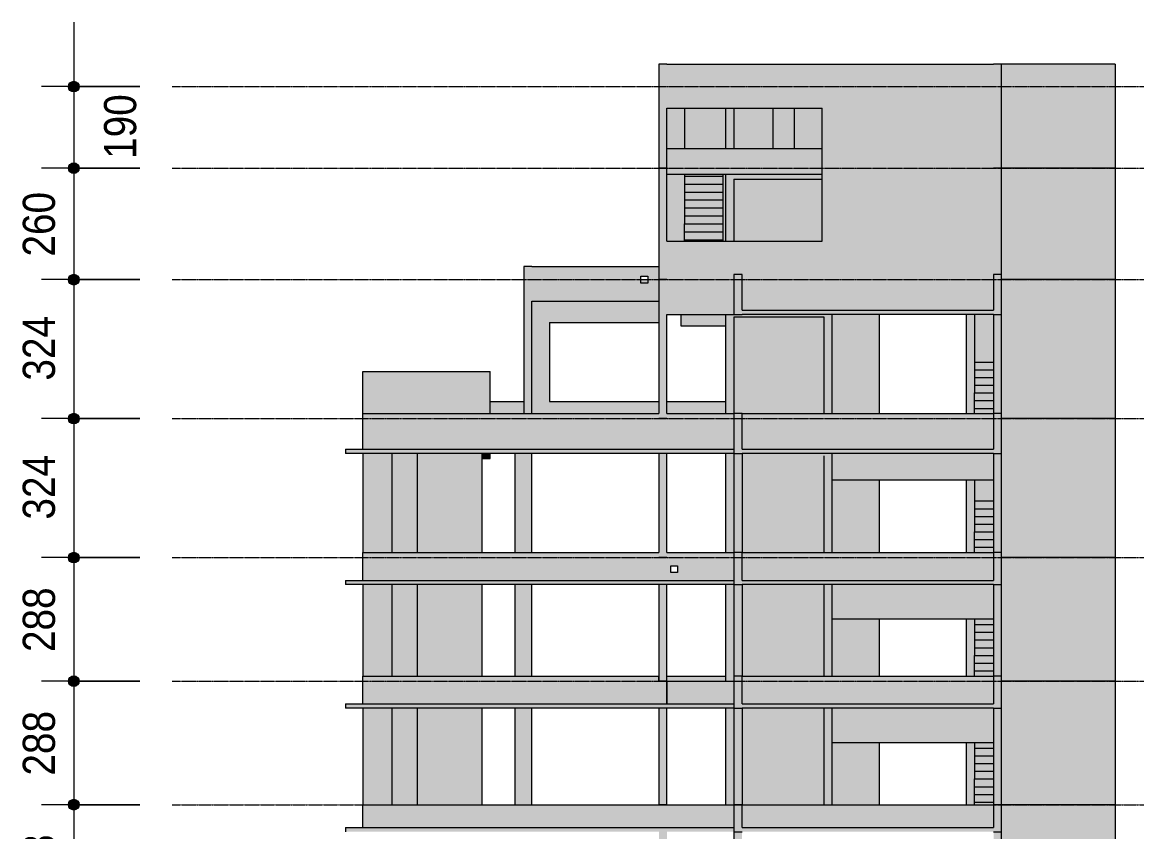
# Model space of a CAD drawing. Header units: centimetres. Extents: x -1095 to 23421, y -520 to 84300.
# Drawn here: x 12501 to 15098, y 82266 to 84153 of the extents above; entities that cross this region are included whole.
import ezdxf

# ---------------------------------------------------------------- set-up
doc = ezdxf.new("R2010")
doc.units = ezdxf.units.CM
doc.linetypes.add('Centro', pattern=[3.175, 0.635, -0.47625, 1.5875, -0.47625])
for name, color, linetype, lineweight in [('A-ANNO-DIMS', 7, 'Continuous', 9), ('A-ANNO-DIMS-500', 7, 'Continuous', 9), ('A-FLOR', 7, 'Continuous', 9), ('A-FLOR-LEVL', 7, 'Continuous', 9), ('S-BEAM', 7, 'Continuous', 9), ('S-COLS', 7, 'Continuous', 9), ('S-STRS', 7, 'Continuous', 9)]:
    doc.layers.add(name, color=color, linetype=linetype, lineweight=lineweight)
doc.styles.add('Fira Sans_4', font='', dxfattribs={"width": 0.9, "height": 75})
doc.styles.get('Fira Sans_4').set_extended_font_data('Fira Sans')
doc.dimstyles.new('PED_R80_1_5mm_ACIMA_As_ESQ__R00_5', dxfattribs={"dimscale": 30.48, "dimtxt": 102.298456, "dimasz": 3.28084, "dimexe": 2.46063, "dimexo": 2.46063, "dimgap": 0.492126, "dimtad": 1, "dimdec": 1, "dimrnd": 0.5, "dimdsep": 46, "dimtxsty": 'Fira Sans_4', "dimblk1": 'DOTSMALL', "dimblk2": 'DOTSMALL', "dimsah": 1, "dimcen": 0.09, "dimdle": 4.92126, "dimazin": 0, "dimtfac": 1, "dimtdec": 4, "dimtix": 1, "dimtmove": 2, "dimatfit": 3, "dimfxl": 1, "dimtvp": 1, "dimtolj": 1, "dimtzin": 0, "dimarcsym": 2})
doc.dimstyles.new('PED_R80_1_5mm_ACIMA_As_ESQ__R00_6', dxfattribs={"dimscale": 30.48, "dimtxt": 102.298456, "dimasz": 3.28084, "dimexe": 2.46063, "dimexo": 2.46063, "dimgap": 0.492126, "dimtad": 1, "dimdec": 1, "dimrnd": 0.5, "dimdsep": 46, "dimtxsty": 'Fira Sans_4', "dimblk1": 'DOTSMALL', "dimblk2": 'DOTSMALL', "dimsah": 1, "dimcen": 0.09, "dimdle": 4.92126, "dimazin": 0, "dimtfac": 1, "dimtdec": 4, "dimtix": 1, "dimtmove": 0, "dimatfit": 3, "dimfxl": 1, "dimtvp": 1, "dimtolj": 1, "dimtzin": 0, "dimarcsym": 2})

# ---------------------------------------------------------------- blocks, each defined once
blk = doc.blocks.new('DIMBLOCK331-CT501 - CORTE ESQ_ ATC')
at = {"layer": 'A-ANNO-DIMS-500', "true_color": 0x000032}
h = blk.add_hatch(color=178, dxfattribs=at)
edge = h.paths.add_edge_path(flags=0)
edge.add_arc((12621.2, 84003), 12.5, 0, 360)
h = blk.add_hatch(color=178, dxfattribs=at)
edge = h.paths.add_edge_path(flags=0)
edge.add_arc((12621.2, 83813), 12.5, 0, 360)
at = {"layer": 'A-ANNO-DIMS-500', "color": 178, "true_color": 0x000032}
for p, q in [((12621.2, 84153), (12621.2, 83813)), ((12775.5, 84003), (12546.2, 84003)), ((12621.2, 84003), (12775.5, 84003)), ((12775.5, 83813), (12546.2, 83813)), ((12621.2, 83813), (12775.5, 83813))]:
    blk.add_line(p, q, dxfattribs=at)
for centre in [(12621.2, 84003), (12621.2, 83813)]:
    blk.add_circle(centre, 12.5, dxfattribs=at)
at = {"layer": 'A-ANNO-DIMS-500', "color": 0, "insert": (12691.7, 83834.6), "char_height": 75, "width": 176.268, "attachment_point": 1, "rotation": 90, "line_spacing_factor": 1.049215, "style": 'Fira Sans_4'}
blk.add_mtext('190', dxfattribs=at)
blk = doc.blocks.new('_DotSmall')
at = {"color": 0, "linetype": 'ByBlock', "const_width": 0.5}
blk.add_lwpolyline([(-0.0625, 0, 1), (0.0625, 0, 1)], format="xyb", close=True, dxfattribs=at)
blk = doc.blocks.new('DIMBLOCK332-CT501 - CORTE ESQ_ ATC')
at = {"layer": 'A-ANNO-DIMS-500', "true_color": 0x000032}
h = blk.add_hatch(color=178, dxfattribs=at)
edge = h.paths.add_edge_path(flags=0)
edge.add_arc((12621.2, 83813), 12.5, 0, 360)
h = blk.add_hatch(color=178, dxfattribs=at)
edge = h.paths.add_edge_path(flags=0)
edge.add_arc((12621.2, 83553), 12.5, 0, 360)
at = {"layer": 'A-ANNO-DIMS-500', "color": 178, "true_color": 0x000032}
for p, q in [((12775.5, 83813), (12546.2, 83813)), ((12621.2, 83813), (12621.2, 83553)), ((12621.2, 83813), (12775.5, 83813)), ((12775.5, 83553), (12546.2, 83553)), ((12621.2, 83553), (12775.5, 83553))]:
    blk.add_line(p, q, dxfattribs=at)
for centre in [(12621.2, 83813), (12621.2, 83553)]:
    blk.add_circle(centre, 12.5, dxfattribs=at)
at = {"layer": 'A-ANNO-DIMS-500', "color": 0, "insert": (12502.3, 83606.9), "char_height": 75, "width": 182.563, "attachment_point": 1, "rotation": 90, "line_spacing_factor": 1.049215, "style": 'Fira Sans_4'}
blk.add_mtext('260', dxfattribs=at)
blk = doc.blocks.new('DIMBLOCK333-CT501 - CORTE ESQ_ ATC')
at = {"layer": 'A-ANNO-DIMS-500', "true_color": 0x000032}
h = blk.add_hatch(color=178, dxfattribs=at)
edge = h.paths.add_edge_path(flags=0)
edge.add_arc((12621.2, 83553), 12.5, 0, 360)
h = blk.add_hatch(color=178, dxfattribs=at)
edge = h.paths.add_edge_path(flags=0)
edge.add_arc((12621.2, 83229), 12.5, 0, 360)
at = {"layer": 'A-ANNO-DIMS-500', "color": 178, "true_color": 0x000032}
for p, q in [((12775.5, 83553), (12546.2, 83553)), ((12621.2, 83553), (12621.2, 83229)), ((12621.2, 83553), (12775.5, 83553)), ((12775.5, 83229), (12546.2, 83229)), ((12621.2, 83229), (12775.5, 83229))]:
    blk.add_line(p, q, dxfattribs=at)
for centre in [(12621.2, 83553), (12621.2, 83229)]:
    blk.add_circle(centre, 12.5, dxfattribs=at)
at = {"layer": 'A-ANNO-DIMS-500', "color": 0, "insert": (12502.3, 83317.6), "char_height": 75, "width": 176.268, "attachment_point": 1, "rotation": 90, "line_spacing_factor": 1.049215, "style": 'Fira Sans_4'}
blk.add_mtext('324', dxfattribs=at)
blk = doc.blocks.new('DIMBLOCK334-CT501 - CORTE ESQ_ ATC')
at = {"layer": 'A-ANNO-DIMS-500', "true_color": 0x000032}
h = blk.add_hatch(color=178, dxfattribs=at)
edge = h.paths.add_edge_path(flags=0)
edge.add_arc((12621.2, 83229), 12.5, 0, 360)
h = blk.add_hatch(color=178, dxfattribs=at)
edge = h.paths.add_edge_path(flags=0)
edge.add_arc((12621.2, 82905), 12.5, 0, 360)
at = {"layer": 'A-ANNO-DIMS-500', "color": 178, "true_color": 0x000032}
for p, q in [((12775.5, 83229), (12546.2, 83229)), ((12621.2, 83229), (12621.2, 82905)), ((12621.2, 83229), (12775.5, 83229)), ((12775.5, 82905), (12546.2, 82905)), ((12621.2, 82905), (12775.5, 82905))]:
    blk.add_line(p, q, dxfattribs=at)
for centre in [(12621.2, 83229), (12621.2, 82905)]:
    blk.add_circle(centre, 12.5, dxfattribs=at)
at = {"layer": 'A-ANNO-DIMS-500', "color": 0, "insert": (12502.3, 82993.6), "char_height": 75, "width": 176.268, "attachment_point": 1, "rotation": 90, "line_spacing_factor": 1.049215, "style": 'Fira Sans_4'}
blk.add_mtext('324', dxfattribs=at)
blk = doc.blocks.new('DIMBLOCK335-CT501 - CORTE ESQ_ ATC')
at = {"layer": 'A-ANNO-DIMS-500', "true_color": 0x000032}
h = blk.add_hatch(color=178, dxfattribs=at)
edge = h.paths.add_edge_path(flags=0)
edge.add_arc((12621.2, 82905), 12.5, 0, 360)
h = blk.add_hatch(color=178, dxfattribs=at)
edge = h.paths.add_edge_path(flags=0)
edge.add_arc((12621.2, 82617), 12.5, 0, 360)
at = {"layer": 'A-ANNO-DIMS-500', "color": 178, "true_color": 0x000032}
for p, q in [((12775.5, 82905), (12546.2, 82905)), ((12621.2, 82905), (12621.2, 82617)), ((12621.2, 82905), (12775.5, 82905)), ((12775.5, 82617), (12546.2, 82617)), ((12621.2, 82617), (12775.5, 82617))]:
    blk.add_line(p, q, dxfattribs=at)
for centre in [(12621.2, 82905), (12621.2, 82617)]:
    blk.add_circle(centre, 12.5, dxfattribs=at)
at = {"layer": 'A-ANNO-DIMS-500', "color": 0, "insert": (12502.3, 82684.9), "char_height": 75, "width": 182.563, "attachment_point": 1, "rotation": 90, "line_spacing_factor": 1.049215, "style": 'Fira Sans_4'}
blk.add_mtext('288', dxfattribs=at)
blk = doc.blocks.new('DIMBLOCK336-CT501 - CORTE ESQ_ ATC')
at = {"layer": 'A-ANNO-DIMS-500', "true_color": 0x000032}
h = blk.add_hatch(color=178, dxfattribs=at)
edge = h.paths.add_edge_path(flags=0)
edge.add_arc((12621.2, 82617), 12.5, 0, 360)
h = blk.add_hatch(color=178, dxfattribs=at)
edge = h.paths.add_edge_path(flags=0)
edge.add_arc((12621.2, 82329), 12.5, 0, 360)
at = {"layer": 'A-ANNO-DIMS-500', "color": 178, "true_color": 0x000032}
for p, q in [((12775.5, 82617), (12546.2, 82617)), ((12621.2, 82617), (12621.2, 82329)), ((12621.2, 82617), (12775.5, 82617)), ((12775.5, 82329), (12546.2, 82329)), ((12621.2, 82329), (12775.5, 82329))]:
    blk.add_line(p, q, dxfattribs=at)
for centre in [(12621.2, 82617), (12621.2, 82329)]:
    blk.add_circle(centre, 12.5, dxfattribs=at)
at = {"layer": 'A-ANNO-DIMS-500', "color": 0, "insert": (12502.3, 82396.9), "char_height": 75, "width": 182.563, "attachment_point": 1, "rotation": 90, "line_spacing_factor": 1.049215, "style": 'Fira Sans_4'}
blk.add_mtext('288', dxfattribs=at)
blk = doc.blocks.new('DIMBLOCK337-CT501 - CORTE ESQ_ ATC')
at = {"layer": 'A-ANNO-DIMS-500', "true_color": 0x000032}
h = blk.add_hatch(color=178, dxfattribs=at)
edge = h.paths.add_edge_path(flags=0)
edge.add_arc((12621.2, 82329), 12.5, 0, 360)
h = blk.add_hatch(color=178, dxfattribs=at)
edge = h.paths.add_edge_path(flags=0)
edge.add_arc((12621.2, 82041), 12.5, 0, 360)
at = {"layer": 'A-ANNO-DIMS-500', "color": 178, "true_color": 0x000032}
for p, q in [((12775.5, 82329), (12546.2, 82329)), ((12621.2, 82329), (12621.2, 82041)), ((12621.2, 82329), (12775.5, 82329)), ((12775.5, 82041), (12546.2, 82041)), ((12621.2, 82041), (12775.5, 82041))]:
    blk.add_line(p, q, dxfattribs=at)
for centre in [(12621.2, 82329), (12621.2, 82041)]:
    blk.add_circle(centre, 12.5, dxfattribs=at)
at = {"layer": 'A-ANNO-DIMS-500', "color": 0, "insert": (12502.3, 82108.9), "char_height": 75, "width": 182.563, "attachment_point": 1, "rotation": 90, "line_spacing_factor": 1.049215, "style": 'Fira Sans_4'}
blk.add_mtext('288', dxfattribs=at)

msp = doc.modelspace()

# ---------------------------------------------------------------- hatches: boundary and pattern name
at = {"layer": 'A-FLOR', "true_color": 0xc0c0c0}
for points in [[(14470.18, 83472), (14764.74, 83472), (14764.74, 83482), (14178.74, 83482), (14178.74, 83472), (14369.24, 83472)], [(13294.74, 83148), (14159.74, 83148), (14159.24, 83158), (13254.74, 83158), (13254.74, 83148)], [(14733.02, 83148), (14764.74, 83148), (14764.74, 83158), (14178.74, 83158), (14178.74, 83148), (14566.43, 83148)], [(13254.74, 82842), (14159.74, 82842), (14159.24, 82852), (13254.74, 82852)], [(14178.74, 82842), (14764.74, 82842), (14764.74, 82852), (14178.74, 82852)], [(13254.74, 82554), (14159.74, 82554), (14159.24, 82564), (13254.74, 82564), (13254.74, 82556.37)], [(14733.02, 82554), (14764.74, 82554), (14764.74, 82564), (14178.74, 82564), (14178.74, 82554), (14618.16, 82554)], [(13415.7, 82266), (14159.74, 82266), (14159.24, 82276), (13254.74, 82276), (13254.74, 82266), (13321.6, 82266)], [(14764.74, 82266), (14764.74, 82276), (14178.74, 82276), (14178.74, 82266), (14733.02, 82266)]]:
    msp.add_hatch(color=9, dxfattribs=at).paths.add_polyline_path(points, flags=0)
at = {"layer": 'S-BEAM', "true_color": 0xff8040}
for points in [[(14365.24, 83953), (14365.24, 84055), (14003.74, 84055), (14003.74, 83953), (14356.64, 83953)], [(14159.24, 83787), (14365.24, 83787), (14365.24, 83799), (14159.24, 83799)]]:
    msp.add_hatch(color=11, dxfattribs=at).paths.add_polyline_path(points, flags=0)
at = {"layer": 'S-BEAM', "true_color": 0xc0c0c0}
for points in [[(14764.74, 83482), (14764.74, 84055), (14365.24, 84055), (14365.24, 83482), (14733.02, 83482)], [(14356.64, 83799), (14365.24, 83799), (14365.24, 83859), (14003.74, 83859), (14003.74, 83799), (14345.04, 83799)], [(14044.74, 83472), (14159.74, 83472), (14159.74, 83565), (14178.74, 83565), (14178.74, 83482), (14365.24, 83482), (14365.24, 83643), (14003.74, 83643), (14003.74, 83472)], [(14168.45, 83472), (14178.74, 83472), (14178.74, 83565), (14159.74, 83565), (14159.74, 83472)], [(14783.74, 83472), (14783.74, 83565), (14764.74, 83565), (14764.74, 83472)], [(14036.24, 83445), (14140.24, 83445), (14140.24, 83472), (14036.24, 83472)], [(14369.24, 83466), (14368.91, 83472), (14159.24, 83471.74), (14159.74, 83466), (14365.24, 83466)], [(13313.74, 83241), (13313.74, 83339), (13294.74, 83339), (13294.74, 83241)], [(13544.62, 83241), (13591.74, 83241), (13591.74, 83339), (13313.74, 83339), (13313.74, 83241), (13509.79, 83241)], [(13669.74, 83241), (13669.74, 83269), (13591.74, 83269), (13591.74, 83241), (13660.61, 83241)], [(13980.27, 83158), (13984.74, 83158), (13984.74, 83241), (13294.74, 83241), (13294.74, 83158), (13603.89, 83158)], [(14159.74, 83158), (14159.24, 83241), (14003.74, 83241), (14003.74, 83158), (14159.24, 83158)], [(14168.45, 83148), (14178.74, 83148), (14178.74, 83241), (14159.74, 83241), (14159.74, 83148)], [(14490.64, 83158), (14764.74, 83158), (14764.74, 83241), (14178.74, 83241), (14178.74, 83158), (14356.64, 83158)], [(14764.74, 83148), (14783.74, 83148), (14783.74, 83241), (14764.74, 83241), (14764.74, 83158)], [(13591.74, 83136), (13591.74, 83148), (13573.24, 83148), (13573.24, 83136)], [(14764.74, 83086), (14764.74, 83148), (14388.24, 83148), (14388.24, 83086), (14751.39, 83086)], [(13313.74, 82852), (13313.74, 82917), (13294.74, 82917), (13294.74, 82852)], [(13415.7, 82852), (13984.74, 82852), (13984.74, 82917), (13313.74, 82917), (13313.74, 82852), (13376.65, 82852)], [(14178.74, 82842), (14178.74, 82917), (14159.74, 82917), (14159.74, 82842), (14168.45, 82842)], [(14356.64, 82852), (14764.74, 82852), (14764.74, 82917), (14178.74, 82917), (14178.74, 82852), (14250.24, 82852)], [(14783.74, 82842), (14783.74, 82917), (14764.74, 82917), (14764.74, 82842)], [(14544.83, 82762), (14764.74, 82762), (14764.74, 82842), (14388.24, 82842), (14388.24, 82762), (14498.24, 82762)], [(13294.74, 82564), (13313.74, 82564), (13313.74, 82629), (13294.74, 82629), (13294.74, 82617)], [(13313.74, 82564), (13984.74, 82564), (13984.74, 82629), (13313.74, 82629), (13313.74, 82617)], [(14003.74, 82617), (14140.24, 82617), (14140.24, 82629), (14003.74, 82629), (14003.74, 82627.24)], [(14168.45, 82554), (14178.74, 82554), (14178.74, 82629), (14159.74, 82629), (14159.74, 82554)], [(14369.24, 82564), (14764.74, 82564), (14764.74, 82629), (14178.74, 82629), (14178.74, 82564), (14356.64, 82564)], [(14764.74, 82554), (14783.74, 82554), (14783.74, 82629), (14764.74, 82629), (14764.74, 82564)], [(14159.24, 82564), (14159.74, 82564), (14159.24, 82617), (14003.74, 82617), (14003.74, 82564)], [(14738.43, 82474), (14764.74, 82474), (14764.74, 82554), (14388.24, 82554), (14388.24, 82474), (14733.02, 82474)], [(13313.74, 82276), (13313.74, 82329), (13294.74, 82329), (13294.74, 82276)], [(13980.27, 82276), (13984.74, 82276), (13984.74, 82329), (13313.74, 82329), (13313.74, 82276), (13603.89, 82276)], [(14003.74, 82276), (14159.74, 82276), (14159.24, 82329), (14003.74, 82329)], [(14168.45, 82266), (14178.74, 82266), (14178.74, 82329), (14159.74, 82329), (14159.74, 82266)], [(14498.24, 82276), (14764.74, 82276), (14764.74, 82329), (14178.74, 82329), (14178.74, 82276), (14461.9, 82276)], [(14764.74, 82266), (14783.74, 82266), (14783.74, 82329), (14764.74, 82329), (14764.74, 82276)]]:
    msp.add_hatch(color=9, dxfattribs=at).paths.add_polyline_path(points, flags=0)
h = msp.add_hatch(color=9, dxfattribs=at)
h.paths.add_polyline_path([(14140.24, 83643), (14140.24, 83799), (14134.74, 83799), (14134.74, 83643)], flags=0)
h.paths.add_polyline_path([(14300.24, 83859), (14365.24, 83859), (14365.24, 83953), (14300.24, 83953)], flags=0)
h.paths.add_polyline_path([(14044.74, 83859), (14140.24, 83859), (14140.24, 83953), (14044.74, 83953)], flags=0)
h.paths.add_polyline_path([(14159.24, 83859), (14250.24, 83859), (14250.24, 83953), (14159.24, 83953)], flags=0)
h = msp.add_hatch(color=9, dxfattribs=at)
h.paths.add_polyline_path([(13980.27, 83503), (13984.74, 83503), (13984.74, 83584), (13688.74, 83584), (13688.74, 83503), (13942.88, 83503)], flags=0)
h.paths.add_polyline_path([(13942.88, 83545), (13942.88, 83561), (13958.88, 83561), (13958.88, 83545)], flags=0)
h = msp.add_hatch(color=9, dxfattribs=at)
h.paths.add_polyline_path([(13984.74, 83453), (13984.74, 83503), (13729.74, 83503), (13729.74, 83453), (13980.27, 83453)], flags=0)
h.paths.add_polyline_path([(13942.88, 83545), (13958.88, 83545), (13958.88, 83553), (13942.88, 83553), (13942.88, 83546.77)], flags=0)
h = msp.add_hatch(color=9, dxfattribs=at)
h.paths.add_polyline_path([(14057.93, 83241), (14140.24, 83241), (14140.24, 83269), (14003.74, 83269), (14003.74, 83241)], flags=0)
h.paths.add_polyline_path([(13799.06, 83241), (13984.74, 83241), (13984.74, 83269), (13729.74, 83269), (13729.74, 83241)], flags=0)
h = msp.add_hatch(color=9, dxfattribs=at)
h.paths.add_polyline_path([(14012.62, 82852), (14159.74, 82852), (14159.24, 82917), (14003.74, 82917), (14003.74, 82852)], flags=0)
h.paths.add_polyline_path([(14028.6, 82870), (14012.6, 82870), (14012.6, 82886), (14028.6, 82886)], flags=0)
at = {"layer": 'S-COLS', "true_color": 0xff8040}
for points in [[(13984.74, 83813), (14003.74, 83813), (14003.74, 84055), (13984.74, 84055), (13984.74, 83859)], [(14764.74, 83813), (14783.74, 83813), (14783.74, 84055), (14764.74, 84055), (14764.74, 83953)], [(14783.74, 83813), (15048.24, 83813), (15048.24, 84055), (14783.74, 84055), (14783.74, 83821.09)], [(14021.25, 83859), (14044.74, 83859), (14044.74, 83953), (14003.74, 83953), (14003.74, 83859)], [(14003.74, 83553), (14003.74, 83813), (13984.74, 83813), (13984.74, 83553), (13995.1, 83553)], [(14140.24, 83643), (14159.24, 83643), (14159.24, 83799), (14140.24, 83799), (14140.24, 83695.79)], [(14783.74, 83565), (14783.74, 83813), (14764.74, 83813), (14764.74, 83565)], [(14783.74, 83553), (15048.24, 83553), (15048.24, 83813), (14783.74, 83813), (14783.74, 83556.85)], [(14356.64, 83643), (14365.24, 83643), (14365.24, 83787), (14159.24, 83787), (14159.74, 83643), (14293.03, 83643)]]:
    msp.add_hatch(color=11, dxfattribs=at).paths.add_polyline_path(points, flags=0)
at = {"layer": 'S-COLS', "true_color": 0xc0c0c0}
for points in [[(14140.24, 83859), (14159.24, 83859), (14159.24, 83953), (14140.24, 83953)], [(14287.32, 83859), (14300.24, 83859), (14300.24, 83953), (14250.24, 83953), (14250.24, 83859)], [(14044.74, 83643), (14044.74, 83799), (14003.74, 83799), (14003.74, 83643), (14035.49, 83643)], [(13669.74, 83241), (13688.74, 83241), (13688.74, 83584), (13669.74, 83584), (13669.74, 83269)], [(14003.74, 83229), (14003.74, 83553), (13984.74, 83553), (13984.74, 83229)], [(14921.21, 83229), (15048.24, 83229), (15048.24, 83553), (14783.74, 83553), (14783.74, 83229)], [(13729.74, 83241), (13729.74, 83503), (13688.74, 83503), (13688.74, 83241), (13713.43, 83241)], [(14141.2, 83241), (14159.24, 83241), (14159.24, 83472), (14140.24, 83472), (14140.24, 83241)], [(14159.24, 83241), (14369.24, 83241), (14369.24, 83466), (14159.24, 83466), (14159.24, 83361.7)], [(14387.28, 83241), (14388.24, 83241), (14388.24, 83472), (14369.24, 83472), (14369.24, 83241)], [(14498.24, 83241), (14498.24, 83472), (14388.24, 83472), (14388.24, 83241)], [(14720.24, 83241), (14720.24, 83472), (14701.24, 83472), (14701.24, 83241), (14719.41, 83241)], [(14764.74, 83361), (14764.74, 83472), (14720.24, 83472), (14720.24, 83361), (14733.02, 83361)], [(14764.74, 83241), (14783.74, 83241), (14783.74, 83472), (14764.74, 83472), (14764.74, 83361.7)], [(14921.21, 82905), (15048.24, 82905), (15048.24, 83229), (14783.74, 83229), (14783.74, 82905)], [(13370.91, 82917), (13392.24, 82917), (13392.24, 83148), (13362.33, 83148), (13362.82, 82917), (13367.32, 82917)], [(13413.45, 82917), (13422.24, 82917), (13421.66, 83148), (13392.24, 83148), (13392.47, 82917), (13413.27, 82917)], [(13688.74, 82917), (13688.74, 83148), (13648.74, 83148), (13648.74, 82917), (13650.64, 82917)], [(14140.24, 82917), (14159.24, 82917), (14159.24, 83148), (14140.24, 83148), (14140.24, 82994.47)], [(14178.74, 82917), (14178.74, 83148), (14159.74, 83148), (14159.74, 82917), (14168.45, 82917)], [(14387.28, 82917), (14388.24, 82917), (14388.24, 83148), (14369.24, 83148), (14369.24, 82917)], [(14782.8, 82917), (14783.74, 82917), (14783.74, 83148), (14764.74, 83148), (14764.74, 82917)], [(14498.24, 82917), (14498.24, 83086), (14388.24, 83086), (14388.24, 82917)], [(14701.24, 82917), (14720.24, 82917), (14720.24, 83086), (14701.24, 83086), (14701.24, 82994.47)], [(14720.24, 83037), (14764.74, 83037), (14764.74, 83086), (14720.24, 83086)], [(14783.74, 82617), (15048.24, 82617), (15048.24, 82905), (14783.74, 82905), (14783.74, 82627.24)], [(13362.24, 82629), (13392.24, 82629), (13392.24, 82842), (13362.24, 82842), (13362.24, 82787.37)], [(13413.25, 82629), (13422.24, 82629), (13421.66, 82842), (13392.24, 82842), (13392.5, 82629), (13408.91, 82629)], [(13650.87, 82629), (13688.74, 82629), (13688.74, 82842), (13648.74, 82842), (13648.74, 82629)], [(14159.24, 82617), (14159.24, 82842), (14140.24, 82842), (14140.24, 82617)], [(14178.74, 82629), (14178.74, 82842), (14159.74, 82842), (14159.74, 82629), (14168.45, 82629)], [(14369.24, 82629), (14388.24, 82629), (14388.24, 82842), (14369.24, 82842), (14369.24, 82720.06)], [(14783.74, 82629), (14783.74, 82842), (14764.74, 82842), (14764.74, 82629), (14782.73, 82629)], [(14498.24, 82629), (14498.24, 82762), (14388.24, 82762), (14388.24, 82629)], [(14719.23, 82629), (14720.24, 82629), (14720.24, 82762), (14701.24, 82762), (14701.24, 82629)], [(14720.24, 82749), (14764.74, 82749), (14764.74, 82762), (14720.24, 82762)], [(14921.21, 82329), (15048.24, 82329), (15048.24, 82617), (14783.74, 82617), (14783.74, 82329)], [(13362.24, 82329), (13392.24, 82329), (13392.24, 82554), (13362.34, 82554), (13362.29, 82443.62)], [(13413.37, 82329), (13422.24, 82329), (13421.66, 82554), (13392.24, 82554), (13392.24, 82329), (13408.91, 82329)], [(13649.61, 82329), (13688.74, 82329), (13688.74, 82554), (13648.74, 82554), (13648.74, 82329)], [(14159.24, 82329), (14159.24, 82554), (14140.24, 82554), (14140.24, 82329)], [(14159.74, 82329), (14178.74, 82329), (14178.74, 82554), (14159.74, 82554), (14159.74, 82443.62)], [(14388.24, 82329), (14388.24, 82554), (14369.24, 82554), (14369.24, 82329)], [(14764.74, 82329), (14783.74, 82329), (14783.74, 82554), (14764.74, 82554), (14764.74, 82443.62)], [(14498.24, 82329), (14498.24, 82474), (14388.24, 82474), (14388.24, 82329)], [(14720.24, 82329), (14720.24, 82474), (14701.24, 82474), (14701.24, 82329)], [(14720.24, 82461), (14764.74, 82461), (14764.74, 82474), (14720.24, 82474)], [(14921.21, 82041), (15048.24, 82041), (15048.24, 82329), (14783.74, 82329), (14783.74, 82041)], [(14178.74, 82041), (14178.74, 82266), (14159.74, 82266), (14159.74, 82041)], [(14783.74, 82041), (14783.74, 82266), (14764.74, 82266), (14764.74, 82041)]]:
    msp.add_hatch(color=9, dxfattribs=at).paths.add_polyline_path(points, flags=0)
h = msp.add_hatch(color=9, dxfattribs=at)
h.paths.add_polyline_path([(13984.74, 82905), (14003.74, 82905), (14003.74, 83148), (13984.74, 83148), (13984.74, 82917)], flags=0)
h.paths.add_polyline_path([(14003.74, 83158), (14003.74, 83229), (13984.74, 83229), (13984.74, 83158)], flags=0)
h = msp.add_hatch(color=9, dxfattribs=at)
h.paths.add_polyline_path([(13362.24, 82917), (13362.24, 82917), (13362.24, 83148), (13294.74, 83148), (13294.74, 82917), (13321.6, 82917)], flags=0)
h.paths.add_polyline_path([(13573.24, 82917), (13573.24, 83148), (13422.24, 83148), (13422.24, 82917)], flags=0)
h = msp.add_hatch(color=9, dxfattribs=at)
h.paths.add_polyline_path([(14159.24, 82917), (14159.74, 82917), (14159.24, 82994.47)], flags=0)
h.paths.add_polyline_path([(14356.64, 82917), (14369.24, 82917), (14369.24, 83148), (14178.74, 83148), (14178.74, 82917), (14261.64, 82917)], flags=0)
h = msp.add_hatch(color=9, dxfattribs=at)
h.paths.add_polyline_path([(14003.74, 82617), (14003.74, 82842), (13984.74, 82842), (13984.74, 82617)], flags=0)
h.paths.add_polyline_path([(13984.74, 82852), (14003.74, 82852.28), (14003.74, 82905), (13984.74, 82905), (13984.74, 82870)], flags=0)
h = msp.add_hatch(color=9, dxfattribs=at)
h.paths.add_polyline_path([(13294.74, 82629), (13362.24, 82629), (13362.24, 82842), (13294.74, 82841.72), (13294.74, 82810.85)], flags=0)
h.paths.add_polyline_path([(13572.76, 82629), (13573.24, 82629), (13573.17, 82842), (13422.24, 82842), (13422.24, 82629), (13557.91, 82629)], flags=0)
h = msp.add_hatch(color=9, dxfattribs=at)
h.paths.add_polyline_path([(14159.24, 82617), (14159.74, 82617), (14159.24, 82627.24)], flags=0)
h.paths.add_polyline_path([(14356.64, 82629), (14369.24, 82629), (14369.24, 82842), (14178.74, 82842), (14178.74, 82629), (14263.47, 82629)], flags=0)
h = msp.add_hatch(color=9, dxfattribs=at)
h.paths.add_polyline_path([(14003.74, 82329), (14003.74, 82554), (13984.74, 82554), (13984.74, 82329)], flags=0)
h.paths.add_polyline_path([(14003.74, 82564), (14003.74, 82617), (13984.74, 82617), (13984.74, 82564)], flags=0)
h = msp.add_hatch(color=9, dxfattribs=at)
h.paths.add_polyline_path([(13362.24, 82329), (13362.24, 82554), (13294.74, 82554), (13294.74, 82329), (13362.24, 82329)], flags=0)
h.paths.add_polyline_path([(13572.74, 82329), (13572.74, 82554), (13422.24, 82554), (13422.24, 82329)], flags=0)
h = msp.add_hatch(color=9, dxfattribs=at)
h.paths.add_polyline_path([(14159.24, 82329), (14159.74, 82329.37), (14159.24, 82443.62)], flags=0)
h.paths.add_polyline_path([(14178.74, 82329), (14369.24, 82329), (14369.24, 82554), (14178.74, 82554)], flags=0)
h = msp.add_hatch(color=9, dxfattribs=at)
h.paths.add_polyline_path([(14003.74, 82041), (14003.74, 82266), (13984.74, 82266), (13984.74, 82041)], flags=0)
h.paths.add_polyline_path([(14003.74, 82276), (14003.74, 82329), (13984.74, 82329), (13984.74, 82276)], flags=0)
at = {"layer": 'S-STRS', "true_color": 0xc0c0c0}
for points in [[(14134.74, 83794.43), (14134.74, 83799), (14044.74, 83799), (14044.74, 83794.43)], [(14134.74, 83775.86), (14134.74, 83794.43), (14044.74, 83794.43), (14044.74, 83775.86)], [(14134.74, 83757.29), (14134.74, 83775.86), (14044.74, 83775.86), (14044.74, 83757.29)], [(14134.74, 83738.71), (14134.74, 83757.29), (14044.74, 83757.29), (14044.74, 83738.71)], [(14134.74, 83720.14), (14134.74, 83738.71), (14044.74, 83738.71), (14044.74, 83720.14)], [(14134.74, 83701.57), (14134.74, 83720.14), (14044.74, 83720.14), (14044.74, 83701.57)], [(14044.74, 83683), (14134.74, 83683), (14134.74, 83701.57), (14044.74, 83701.57)], [(14078.01, 83664.43), (14134.74, 83664.43), (14134.74, 83683), (14044.74, 83683), (14044.74, 83664.43)], [(14134.74, 83645.86), (14134.74, 83664.43), (14044.74, 83664.43), (14044.74, 83645.86)], [(14134.74, 83643), (14134.74, 83645.86), (14044.74, 83645.86), (14044.74, 83643)], [(14764.74, 83343), (14764.74, 83361), (14720.24, 83361), (14720.24, 83343), (14733.02, 83343)], [(14733.02, 83325), (14764.74, 83325), (14764.74, 83343), (14720.24, 83343), (14720.24, 83325)], [(14733.02, 83307), (14764.74, 83307), (14764.74, 83325), (14720.24, 83325), (14720.24, 83307)], [(14733.02, 83289), (14764.74, 83289), (14764.74, 83307), (14720.24, 83307), (14720.24, 83289)], [(14733.02, 83271), (14764.74, 83271), (14764.74, 83289), (14720.24, 83289), (14720.24, 83271)], [(14733.02, 83253), (14764.74, 83253), (14764.74, 83271), (14720.24, 83271), (14720.24, 83253)], [(14733.02, 83241), (14764.74, 83241), (14764.74, 83253), (14720.24, 83253), (14720.24, 83241)], [(14764.74, 83019), (14764.74, 83037), (14720.24, 83037), (14720.24, 83019), (14733.02, 83019)], [(14720.24, 83001), (14764.74, 83001), (14764.74, 83019), (14720.24, 83019)], [(14764.74, 82983), (14764.74, 83001), (14720.24, 83001), (14720.24, 82983), (14733.02, 82983)], [(14733.02, 82965), (14764.74, 82965), (14764.74, 82983), (14720.24, 82983), (14720.24, 82965)], [(14733.02, 82947), (14764.74, 82947), (14764.74, 82965), (14720.24, 82965), (14720.24, 82947)], [(14733.02, 82929), (14764.74, 82929), (14764.74, 82947), (14720.24, 82947), (14720.24, 82929)], [(14733.02, 82917), (14764.74, 82917), (14764.74, 82929), (14720.24, 82929), (14720.24, 82917)], [(14764.74, 82731), (14764.74, 82749), (14720.24, 82749), (14720.24, 82731), (14733.02, 82731)], [(14733.02, 82713), (14764.74, 82713), (14764.74, 82731), (14720.24, 82731), (14720.24, 82713)], [(14733.02, 82695), (14764.74, 82695), (14764.74, 82713), (14720.24, 82713), (14720.24, 82695)], [(14733.02, 82677), (14764.74, 82677), (14764.74, 82695), (14720.24, 82695), (14720.24, 82677)], [(14733.02, 82659), (14764.74, 82659), (14764.74, 82677), (14720.24, 82677), (14720.24, 82659)], [(14733.02, 82641), (14764.74, 82641), (14764.74, 82659), (14720.24, 82659), (14720.24, 82641)], [(14733.02, 82629), (14764.74, 82629), (14764.74, 82641), (14720.24, 82641), (14720.24, 82629)], [(15029.24, 82617), (15029.24, 82617), (14980.24, 82617)], [(14720.24, 82443), (14764.74, 82443), (14764.74, 82461), (14720.24, 82461), (14720.24, 82449)], [(14733.02, 82425), (14764.74, 82425), (14764.74, 82443), (14720.24, 82443), (14720.24, 82425)], [(14733.02, 82407), (14764.74, 82407), (14764.74, 82425), (14720.24, 82425), (14720.24, 82407)], [(14733.02, 82389), (14764.74, 82389), (14764.74, 82407), (14720.24, 82407), (14720.24, 82389)], [(14733.02, 82371), (14764.74, 82371), (14764.74, 82389), (14720.24, 82389), (14720.24, 82371)], [(14733.02, 82353), (14764.74, 82353), (14764.74, 82371), (14720.24, 82371), (14720.24, 82353)], [(14733.02, 82335), (14764.74, 82335), (14764.74, 82353), (14720.24, 82353), (14720.24, 82335)], [(15029.24, 82329), (15029.24, 82329), (14980.24, 82329)]]:
    msp.add_hatch(color=9, dxfattribs=at).paths.add_polyline_path(points, flags=0)
h = msp.add_hatch(color=9, dxfattribs=at)
h.paths.add_polyline_path([(14980.24, 82329), (14980.24, 82329), (14921.21, 82329)], flags=0)
h.paths.add_polyline_path([(14720.24, 82329), (14764.74, 82329), (14764.74, 82335), (14720.24, 82335)], flags=0)

# ---------------------------------------------------------------- linework, layer by layer
at = {"layer": 'A-FLOR'}
for p, q in [((14178.74, 83482), (14764.74, 83482)), ((14764.74, 83472), (14178.74, 83472)), ((13254.74, 83158), (14159.74, 83158)), ((13254.74, 83158), (13254.74, 83148)), ((14159.74, 83148), (13254.74, 83148)), ((14178.74, 83158), (14764.74, 83158)), ((14764.74, 83148), (14178.74, 83148)), ((13254.74, 82852), (14159.74, 82852)), ((13254.74, 82852), (13254.74, 82842)), ((14159.74, 82842), (13254.74, 82842)), ((14178.74, 82852), (14764.74, 82852)), ((14764.74, 82842), (14178.74, 82842)), ((13254.74, 82564), (14159.74, 82564)), ((13254.74, 82564), (13254.74, 82554)), ((14159.74, 82554), (13254.74, 82554)), ((14178.74, 82564), (14764.74, 82564)), ((14764.74, 82554), (14178.74, 82554)), ((13254.74, 82276), (14159.74, 82276)), ((13254.74, 82276), (13254.74, 82266)), ((14178.74, 82276), (14764.74, 82276))]:
    msp.add_line(p, q, dxfattribs=at)
at = {"layer": 'A-FLOR-LEVL', "linetype": 'Centro'}
for p, q in [((12850.49, 84003), (16649.08, 84003)), ((12850.49, 83813), (16649.08, 83813)), ((12850.49, 83553), (16649.08, 83553)), ((12850.49, 83229), (16649.08, 83229)), ((12850.49, 82905), (16649.08, 82905)), ((12850.49, 82617), (16649.08, 82617)), ((12850.49, 82329), (16649.08, 82329))]:
    msp.add_line(p, q, dxfattribs=at)
at = {"layer": 'S-BEAM'}
for p, q in [((14003.74, 84055), (14365.24, 84055)), ((14365.24, 84055), (14764.74, 84055)), ((14003.74, 83953), (14365.24, 83953)), ((14365.24, 83643), (14365.24, 83953)), ((14003.74, 83859), (14365.24, 83859)), ((14003.74, 83799), (14365.24, 83799)), ((14159.24, 83787), (14365.24, 83787)), ((14003.74, 83643), (14365.24, 83643)), ((13688.74, 83584), (13984.74, 83584)), ((13942.88, 83561), (13958.88, 83561)), ((13942.88, 83545), (13942.88, 83561)), ((13958.88, 83561), (13958.88, 83545)), ((14178.74, 83565), (14159.74, 83565)), ((14159.74, 83565), (14159.74, 83472)), ((14178.74, 83482), (14178.74, 83565)), ((14783.74, 83565), (14764.74, 83565)), ((14764.74, 83565), (14764.74, 83482)), ((14783.74, 83472), (14783.74, 83565)), ((13942.88, 83553), (13958.88, 83553)), ((13958.88, 83545), (13942.88, 83545)), ((13688.74, 83503), (13984.74, 83503)), ((13729.74, 83453), (13984.74, 83453)), ((14003.74, 83472), (14159.74, 83472)), ((14036.24, 83472), (14036.24, 83445)), ((14159.24, 83466), (14369.24, 83466)), ((14159.74, 83472), (14178.74, 83472)), ((14764.74, 83472), (14783.74, 83472)), ((14036.24, 83445), (14140.24, 83445)), ((13294.74, 83339), (13313.74, 83339)), ((13294.74, 83241), (13294.74, 83339)), ((13313.74, 83339), (13591.74, 83339)), ((13591.74, 83241), (13591.74, 83339)), ((13591.74, 83269), (13669.74, 83269)), ((13729.74, 83269), (13984.74, 83269)), ((14003.74, 83269), (14140.24, 83269)), ((13294.74, 83241), (13984.74, 83241)), ((13294.74, 83158), (13294.74, 83241)), ((14003.74, 83241), (14159.74, 83241)), ((14178.74, 83241), (14159.74, 83241)), ((14159.74, 83241), (14159.74, 83148)), ((14178.74, 83241), (14764.74, 83241)), ((14178.74, 83158), (14178.74, 83241)), ((14783.74, 83241), (14764.74, 83241)), ((14764.74, 83241), (14764.74, 83158)), ((14783.74, 83148), (14783.74, 83241)), ((13591.74, 83136), (13591.74, 83148)), ((14159.74, 83148), (14178.74, 83148)), ((14764.74, 83148), (14783.74, 83148)), ((13573.24, 83136), (13591.74, 83136)), ((14388.24, 83086), (14764.74, 83086)), ((13294.74, 82917), (13313.74, 82917)), ((13294.74, 82852), (13294.74, 82917)), ((13313.74, 82917), (13984.74, 82917)), ((14003.74, 82917), (14159.74, 82917)), ((14178.74, 82917), (14159.74, 82917)), ((14159.74, 82917), (14159.74, 82842)), ((14178.74, 82917), (14764.74, 82917)), ((14178.74, 82852), (14178.74, 82917)), ((14783.74, 82917), (14764.74, 82917)), ((14764.74, 82917), (14764.74, 82852)), ((14783.74, 82842), (14783.74, 82917)), ((14012.6, 82886), (14028.6, 82886)), ((14012.6, 82870), (14012.6, 82886)), ((14028.6, 82886), (14028.6, 82870)), ((14028.6, 82870), (14012.6, 82870)), ((14159.74, 82842), (14178.74, 82842)), ((14764.74, 82842), (14783.74, 82842)), ((14388.24, 82762), (14764.74, 82762)), ((13294.74, 82629), (13313.74, 82629)), ((13294.74, 82564), (13294.74, 82629)), ((13313.74, 82629), (13984.74, 82629)), ((13984.74, 82617), (13984.74, 82629)), ((14003.74, 82629), (14140.24, 82629)), ((14178.74, 82629), (14159.74, 82629)), ((14159.74, 82629), (14159.74, 82554)), ((14178.74, 82629), (14764.74, 82629)), ((14178.74, 82564), (14178.74, 82629)), ((14783.74, 82629), (14764.74, 82629)), ((14764.74, 82629), (14764.74, 82564)), ((14783.74, 82554), (14783.74, 82629)), ((14003.74, 82617), (14159.74, 82617)), ((14003.74, 82617), (14003.74, 82564)), ((14159.74, 82554), (14178.74, 82554)), ((14764.74, 82554), (14783.74, 82554)), ((14388.24, 82474), (14764.74, 82474)), ((13294.74, 82329), (13313.74, 82329)), ((13294.74, 82276), (13294.74, 82329)), ((13313.74, 82329), (13984.74, 82329)), ((14003.74, 82329), (14159.74, 82329)), ((14178.74, 82329), (14159.74, 82329)), ((14159.74, 82329), (14159.74, 82266)), ((14178.74, 82276), (14178.74, 82329)), ((14178.74, 82329), (14764.74, 82329)), ((14783.74, 82329), (14764.74, 82329)), ((14764.74, 82329), (14764.74, 82276)), ((14783.74, 82266), (14783.74, 82329)), ((14159.74, 82266), (14178.74, 82266)), ((14764.74, 82266), (14783.74, 82266))]:
    msp.add_line(p, q, dxfattribs=at)
at = {"layer": 'S-COLS'}
for p, q in [((13984.74, 84055), (13984.74, 83813)), ((14003.74, 84055), (13984.74, 84055)), ((14783.74, 84055), (14764.74, 84055)), ((14783.74, 83813), (14783.74, 84055)), ((15048.24, 84055), (14783.74, 84055)), ((15048.24, 84055), (15048.24, 83813)), ((14003.74, 83813), (14003.74, 83953)), ((14044.74, 83953), (14044.74, 83859)), ((14140.24, 83953), (14140.24, 83859)), ((14159.24, 83953), (14159.24, 83859)), ((14250.24, 83953), (14250.24, 83859)), ((14300.24, 83953), (14300.24, 83859)), ((13984.74, 83813), (13984.74, 83553)), ((14003.74, 83813), (13984.74, 83813)), ((14003.74, 83813), (13984.74, 83813)), ((14003.74, 83643), (14003.74, 83813)), ((14044.74, 83799), (14044.74, 83683)), ((14140.24, 83799), (14140.24, 83643)), ((14783.74, 83813), (14764.74, 83813)), ((14783.74, 83813), (14764.74, 83813)), ((14783.74, 83565), (14783.74, 83813)), ((15048.24, 83813), (14783.74, 83813)), ((15048.24, 83813), (14783.74, 83813)), ((15048.24, 83813), (15048.24, 83553)), ((14159.24, 83787), (14159.24, 83643)), ((13669.74, 83584), (13669.74, 83241)), ((13688.74, 83584), (13669.74, 83584)), ((13984.74, 83553), (13984.74, 83241)), ((14003.74, 83553), (13984.74, 83553)), ((14003.74, 83553), (13984.74, 83553)), ((15048.24, 83553), (14783.74, 83553)), ((15048.24, 83553), (14783.74, 83553)), ((15048.24, 83553), (15048.24, 83229)), ((13688.74, 83241), (13688.74, 83503)), ((13729.74, 83453), (13729.74, 83269)), ((14003.74, 83241), (14003.74, 83472)), ((14140.24, 83472), (14140.24, 83241)), ((14159.24, 83466), (14159.24, 83240.96)), ((14369.24, 83466), (14369.24, 83241)), ((14388.24, 83472), (14388.24, 83241)), ((14498.24, 83472), (14498.24, 83241)), ((14701.24, 83472), (14701.24, 83241)), ((14720.24, 83472), (14720.24, 83289)), ((14764.74, 83472), (14764.74, 83241)), ((14783.74, 83241), (14783.74, 83472)), ((14003.74, 83229), (13984.74, 83229)), ((14003.74, 83229), (13984.74, 83229)), ((15048.24, 83229), (14783.74, 83229)), ((15048.24, 83229), (14783.74, 83229)), ((15048.24, 83229), (15048.24, 82905)), ((13294.74, 83148), (13294.74, 82917)), ((13362.24, 83148), (13362.24, 82917)), ((13422.24, 82917), (13422.24, 83148)), ((13573.24, 82917), (13573.24, 83148)), ((13648.74, 83148), (13648.74, 82917)), ((13688.74, 82917), (13688.74, 83148)), ((13984.74, 83148), (13984.74, 82917)), ((14003.74, 82917), (14003.74, 83148)), ((14140.24, 83148), (14140.24, 82917)), ((14159.24, 83142), (14159.24, 82917)), ((14159.74, 83148), (14159.74, 82917)), ((14178.74, 83148), (14178.74, 82917)), ((14369.24, 83142), (14369.24, 82917)), ((14388.24, 83148), (14388.24, 82917)), ((14764.74, 83148), (14764.74, 82917)), ((14783.74, 82917), (14783.74, 83148)), ((14498.24, 83086), (14498.24, 82917)), ((14701.24, 83086), (14701.24, 82917)), ((14720.24, 83086), (14720.24, 82965)), ((14003.74, 82905), (13984.74, 82905)), ((14003.74, 82905), (13984.74, 82905)), ((15048.24, 82905), (14783.74, 82905)), ((15048.24, 82905), (14783.74, 82905)), ((15048.24, 82905), (15048.24, 82617)), ((13294.74, 82842), (13294.74, 82629)), ((13362.24, 82842), (13362.24, 82629)), ((13422.24, 82629), (13422.24, 82842)), ((13573.24, 82629), (13573.24, 82842)), ((13648.74, 82842), (13648.74, 82629)), ((13688.74, 82629), (13688.74, 82842)), ((13984.74, 82842), (13984.74, 82617)), ((14003.74, 82617), (14003.74, 82842)), ((14140.24, 82842), (14140.24, 82617)), ((14159.24, 82842), (14159.24, 82617)), ((14159.74, 82842), (14159.74, 82629)), ((14178.74, 82842), (14178.74, 82629)), ((14369.24, 82842), (14369.24, 82629)), ((14388.24, 82842), (14388.24, 82629)), ((14764.74, 82842), (14764.74, 82629)), ((14783.74, 82629), (14783.74, 82842)), ((14498.24, 82762), (14498.24, 82629)), ((14701.24, 82762), (14701.24, 82629)), ((14720.24, 82762), (14720.24, 82677)), ((14003.74, 82617), (13984.74, 82617)), ((14003.74, 82617), (13984.74, 82617)), ((14003.74, 82564), (14003.74, 82617)), ((15048.24, 82617), (14783.74, 82617)), ((15048.24, 82617), (14783.74, 82617)), ((15048.24, 82617), (15048.24, 82329)), ((13294.74, 82554), (13294.74, 82329)), ((13362.24, 82554), (13362.24, 82329)), ((13422.24, 82329), (13422.24, 82554)), ((13572.74, 82329), (13572.74, 82554)), ((13648.74, 82554), (13648.74, 82329)), ((13688.74, 82329), (13688.74, 82554)), ((13984.74, 82554), (13984.74, 82329)), ((14003.74, 82329), (14003.74, 82554)), ((14140.24, 82554), (14140.24, 82329)), ((14159.24, 82554), (14159.24, 82329)), ((14159.74, 82554), (14159.74, 82329)), ((14178.74, 82554), (14178.74, 82329)), ((14369.24, 82554), (14369.24, 82329)), ((14388.24, 82554), (14388.24, 82329)), ((14764.74, 82554), (14764.74, 82329)), ((14783.74, 82329), (14783.74, 82554)), ((14498.24, 82474), (14498.24, 82329)), ((14701.24, 82474), (14701.24, 82329)), ((14720.24, 82474), (14720.24, 82389)), ((14003.74, 82329), (13984.74, 82329)), ((14003.74, 82329), (13984.74, 82329)), ((15048.24, 82329), (14783.74, 82329)), ((15048.24, 82329), (14783.74, 82329)), ((15048.24, 82329), (15048.24, 82041)), ((14159.74, 82266), (14159.74, 82041)), ((14783.74, 82041), (14783.74, 82266))]:
    msp.add_line(p, q, dxfattribs=at)
at = {"layer": 'S-STRS'}
for p, q in [((14044.74, 83794.43), (14134.74, 83794.43)), ((14134.74, 83794.43), (14134.74, 83799)), ((14134.74, 83775.86), (14134.74, 83794.43)), ((14044.74, 83775.86), (14134.74, 83775.86)), ((14134.74, 83757.29), (14134.74, 83775.86)), ((14044.74, 83757.29), (14134.74, 83757.29)), ((14044.74, 83738.71), (14134.74, 83738.71)), ((14134.74, 83738.71), (14134.74, 83757.29)), ((14134.74, 83720.14), (14134.74, 83738.71)), ((14044.74, 83720.14), (14134.74, 83720.14)), ((14134.74, 83701.57), (14134.74, 83720.14)), ((14044.74, 83701.57), (14134.74, 83701.57)), ((14134.74, 83683), (14134.74, 83701.57)), ((14044.74, 83683), (14134.74, 83683)), ((14044.74, 83664.43), (14044.74, 83683)), ((14044.74, 83664.43), (14134.74, 83664.43)), ((14044.74, 83645.86), (14044.74, 83664.43)), ((14134.74, 83664.43), (14134.74, 83683)), ((14134.74, 83645.86), (14134.74, 83664.43)), ((14044.74, 83645.86), (14134.74, 83645.86)), ((14044.74, 83643), (14044.74, 83645.86)), ((14134.74, 83643), (14134.74, 83645.86)), ((14720.24, 83361), (14764.74, 83361)), ((14720.24, 83343), (14764.74, 83343)), ((14720.24, 83325), (14764.74, 83325)), ((14720.24, 83307), (14764.74, 83307)), ((14720.24, 83289), (14764.74, 83289)), ((14720.24, 83271), (14720.24, 83289)), ((14720.24, 83271), (14764.74, 83271)), ((14720.24, 83253), (14720.24, 83271)), ((14720.24, 83253), (14764.74, 83253)), ((14720.24, 83241), (14720.24, 83253)), ((14720.24, 83037), (14764.74, 83037)), ((14720.24, 83019), (14764.74, 83019)), ((14720.24, 83001), (14764.74, 83001)), ((14720.24, 82983), (14764.74, 82983)), ((14720.24, 82965), (14764.74, 82965)), ((14720.24, 82947), (14720.24, 82965)), ((14720.24, 82947), (14764.74, 82947)), ((14720.24, 82929), (14720.24, 82947)), ((14720.24, 82929), (14764.74, 82929)), ((14720.24, 82917), (14720.24, 82929)), ((14720.24, 82749), (14764.74, 82749)), ((14720.24, 82731), (14764.74, 82731)), ((14720.24, 82713), (14764.74, 82713)), ((14720.24, 82695), (14764.74, 82695)), ((14720.24, 82677), (14764.74, 82677)), ((14720.24, 82659), (14720.24, 82677)), ((14720.24, 82659), (14764.74, 82659)), ((14720.24, 82641), (14720.24, 82659)), ((14720.24, 82641), (14764.74, 82641)), ((14720.24, 82629), (14720.24, 82641)), ((14720.24, 82461), (14764.74, 82461)), ((14720.24, 82443), (14764.74, 82443)), ((14720.24, 82425), (14764.74, 82425)), ((14720.24, 82407), (14764.74, 82407)), ((14720.24, 82389), (14764.74, 82389)), ((14720.24, 82371), (14720.24, 82389)), ((14720.24, 82371), (14764.74, 82371)), ((14720.24, 82353), (14720.24, 82371)), ((14720.24, 82353), (14764.74, 82353)), ((14720.24, 82335), (14720.24, 82353)), ((14720.24, 82335), (14764.74, 82335)), ((14720.24, 82329), (14720.24, 82335))]:
    msp.add_line(p, q, dxfattribs=at)

# ---------------------------------------------------------------- dimensions: what is measured, and where the dimension line sits
at = {"layer": 'A-ANNO-DIMS', "color": 178, "true_color": 0x000032}
dim = msp.add_linear_dim(base=(12621.15, 83813), p1=(12850.49, 84003), p2=(12850.49, 83813), angle=90, dimstyle='PED_R80_1_5mm_ACIMA_As_ESQ__R00_5', override={"dimpost": '<>', "dimfxl": 190}, dxfattribs=at)
dim.commit()
dim.dimension.update_dxf_attribs({"geometry": 'DIMBLOCK331-CT501 - CORTE ESQ_ ATC', "text_midpoint": (12741.74, 83922.69), "dimtype": 160, "text_rotation": 90})
for base, p1, p2, override, picture, middle in [((12621.15, 83553), (12850.49, 83813), (12850.49, 83553), {"dimpost": '<>', "dimfxl": 260}, 'DIMBLOCK332-CT501 - CORTE ESQ_ ATC', (12568, 83683)), ((12621.15, 83229), (12850.49, 83553), (12850.49, 83229), {"dimpost": '<>', "dimfxl": 324}, 'DIMBLOCK333-CT501 - CORTE ESQ_ ATC', (12568, 83391)), ((12621.15, 82905), (12850.49, 83229), (12850.49, 82905), {"dimpost": '<>', "dimfxl": 324}, 'DIMBLOCK334-CT501 - CORTE ESQ_ ATC', (12568, 83067)), ((12621.15, 82617), (12850.49, 82905), (12850.49, 82617), {"dimpost": '<>', "dimfxl": 288}, 'DIMBLOCK335-CT501 - CORTE ESQ_ ATC', (12568, 82761)), ((12621.15, 82329), (12850.49, 82617), (12850.49, 82329), {"dimpost": '<>', "dimfxl": 288}, 'DIMBLOCK336-CT501 - CORTE ESQ_ ATC', (12568, 82473)), ((12621.15, 82041), (12850.49, 82329), (12850.49, 82041), {"dimpost": '<>', "dimfxl": 288}, 'DIMBLOCK337-CT501 - CORTE ESQ_ ATC', (12568, 82185))]:
    dim = msp.add_linear_dim(base=base, p1=p1, p2=p2, angle=90, dimstyle='PED_R80_1_5mm_ACIMA_As_ESQ__R00_6', override=override, dxfattribs=at)
    dim.commit()
    dim.dimension.update_dxf_attribs({"geometry": picture, "text_midpoint": middle})

doc.saveas('drawing.dxf')
